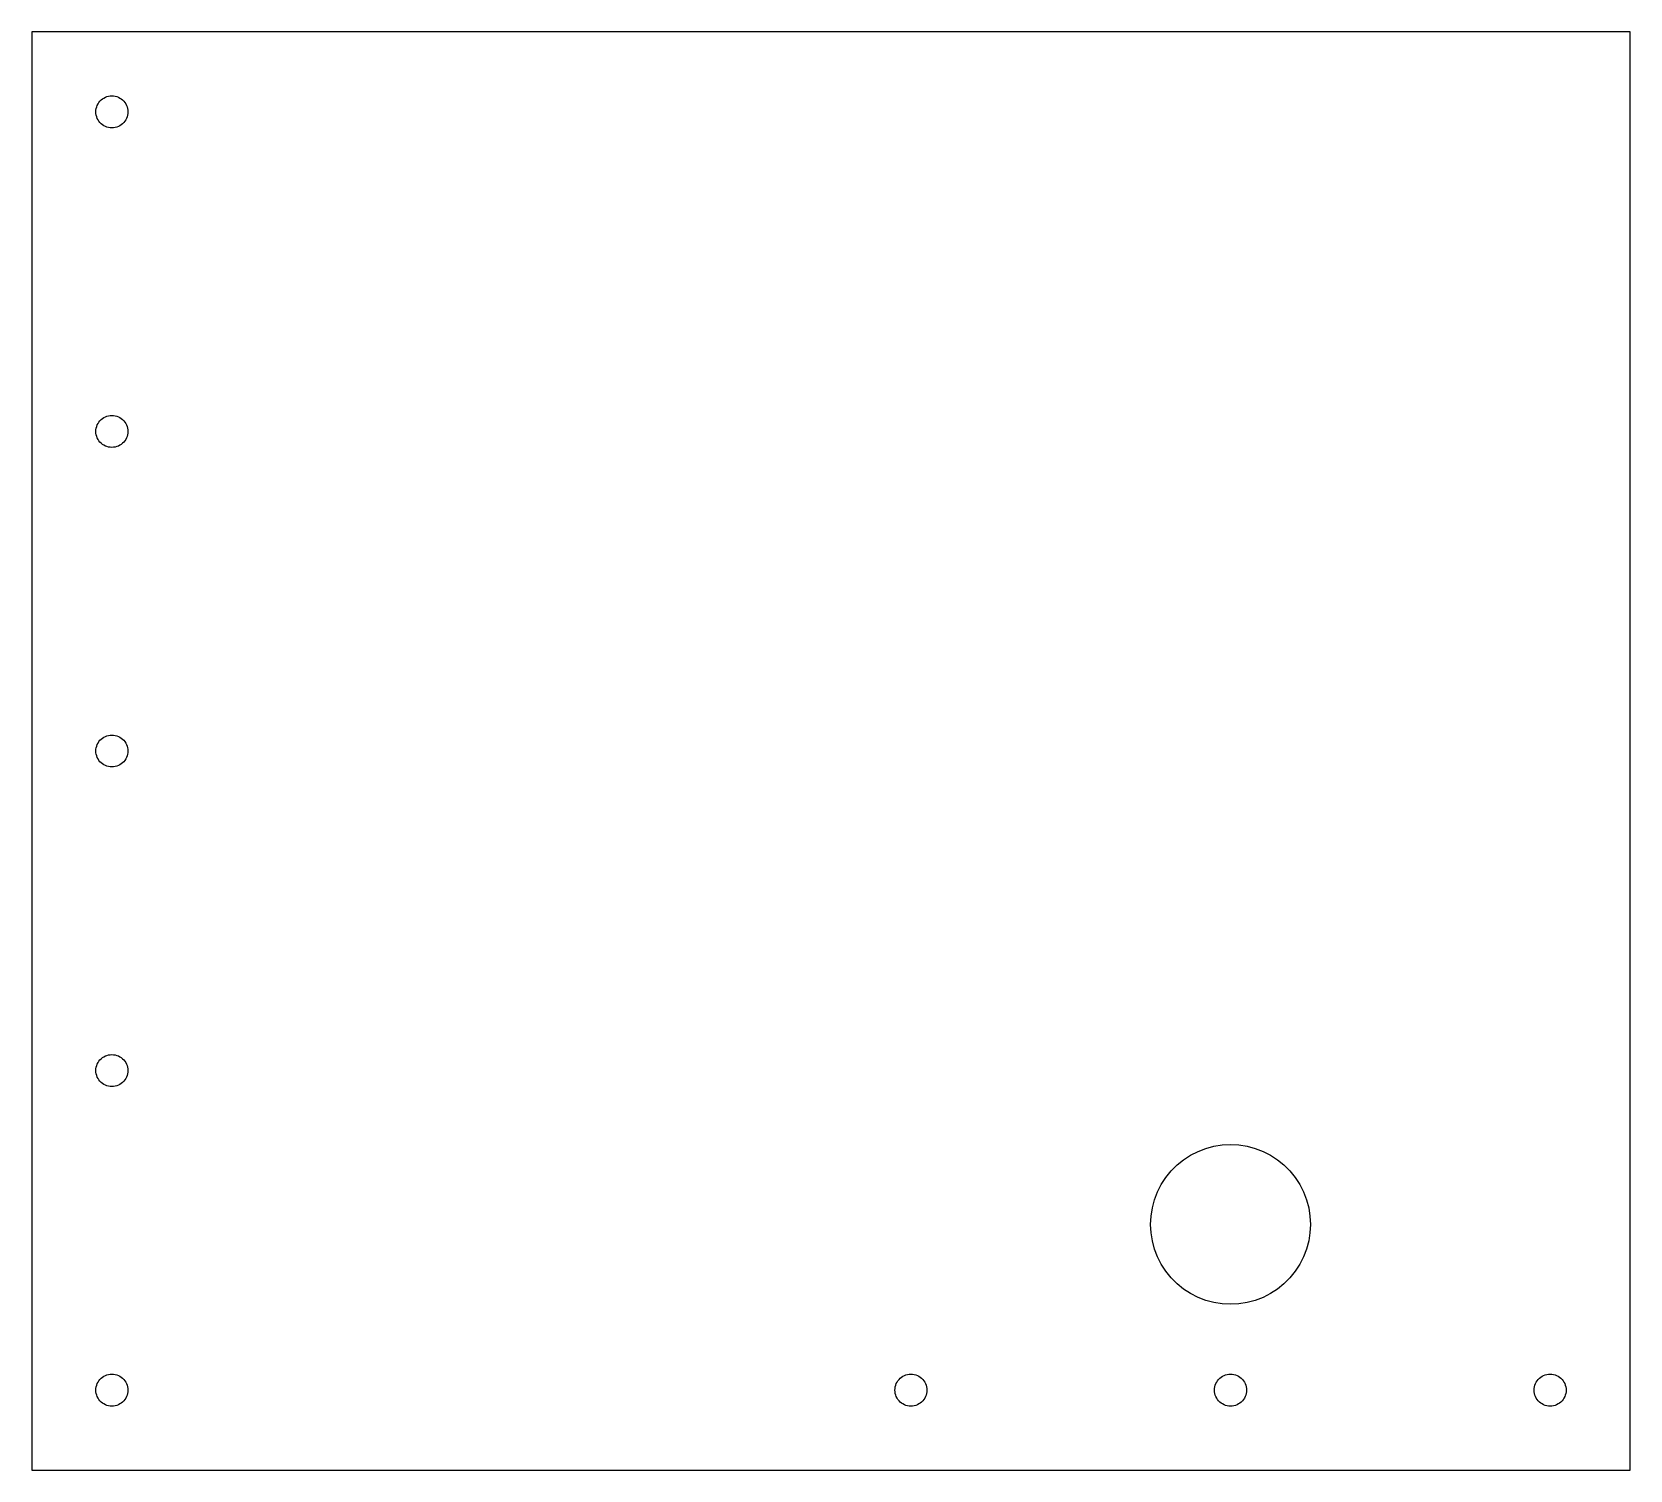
# Model space of a CAD drawing. Extents: x -200 to 200, y -180 to 180.
import ezdxf

# ---------------------------------------------------------------- set-up
doc = ezdxf.new("R2010")
doc.units = 0
doc.layers.get('0').update_dxf_attribs({"linetype": 'CONTINUOUS'})

msp = doc.modelspace()

# ---------------------------------------------------------------- linework, layer by layer
for points in [[(200, 180), (-200, 180), (-200, -180), (200, -180)], [(-180.418, 156.022), (-180.832, 156.087), (-181.236, 156.196), (-181.627, 156.346), (-182, 156.536), (-182.351, 156.764), (-182.677, 157.027), (-182.973, 157.323), (-183.236, 157.649), (-183.464, 158), (-183.654, 158.373), (-183.804, 158.764), (-183.913, 159.168), (-183.978, 159.582), (-184, 160), (-183.978, 160.418), (-183.913, 160.832), (-183.804, 161.236), (-183.654, 161.627), (-183.464, 162), (-183.236, 162.351), (-182.973, 162.677), (-182.677, 162.973), (-182.351, 163.236), (-182, 163.464), (-181.627, 163.654), (-181.236, 163.804), (-180.832, 163.913), (-180.418, 163.978), (-180, 164), (-179.582, 163.978), (-179.168, 163.913), (-178.764, 163.804), (-178.373, 163.654), (-178, 163.464), (-177.649, 163.236), (-177.323, 162.973), (-177.027, 162.677), (-176.764, 162.351), (-176.536, 162), (-176.346, 161.627), (-176.196, 161.236), (-176.087, 160.832), (-176.022, 160.418), (-176, 160), (-176.022, 159.582), (-176.087, 159.168), (-176.196, 158.764), (-176.346, 158.373), (-176.536, 158), (-176.764, 157.649), (-177.027, 157.323), (-177.323, 157.027), (-177.649, 156.764), (-178, 156.536), (-178.373, 156.346), (-178.764, 156.196), (-179.168, 156.087), (-179.582, 156.022), (-180, 156)], [(-180.418, 76.0219), (-180.832, 76.0874), (-181.236, 76.1958), (-181.627, 76.3458), (-182, 76.5359), (-182.351, 76.7639), (-182.677, 77.0274), (-182.973, 77.3235), (-183.236, 77.6489), (-183.464, 78), (-183.654, 78.3731), (-183.804, 78.7639), (-183.913, 79.1684), (-183.978, 79.5819), (-184, 80), (-183.978, 80.4181), (-183.913, 80.8316), (-183.804, 81.2361), (-183.654, 81.6269), (-183.464, 82), (-183.236, 82.3511), (-182.973, 82.6765), (-182.677, 82.9726), (-182.351, 83.2361), (-182, 83.4641), (-181.627, 83.6542), (-181.236, 83.8042), (-180.832, 83.9126), (-180.418, 83.9781), (-180, 84), (-179.582, 83.9781), (-179.168, 83.9126), (-178.764, 83.8042), (-178.373, 83.6542), (-178, 83.4641), (-177.649, 83.2361), (-177.323, 82.9726), (-177.027, 82.6765), (-176.764, 82.3511), (-176.536, 82), (-176.346, 81.6269), (-176.196, 81.2361), (-176.087, 80.8316), (-176.022, 80.4181), (-176, 80), (-176.022, 79.5819), (-176.087, 79.1684), (-176.196, 78.7639), (-176.346, 78.3731), (-176.536, 78), (-176.764, 77.6489), (-177.027, 77.3235), (-177.323, 77.0274), (-177.649, 76.7639), (-178, 76.5359), (-178.373, 76.3458), (-178.764, 76.1958), (-179.168, 76.0874), (-179.582, 76.0219), (-180, 76)], [(-180.418, -3.97809), (-180.832, -3.91259), (-181.236, -3.80423), (-181.627, -3.65418), (-182, -3.4641), (-182.351, -3.23607), (-182.677, -2.97258), (-182.973, -2.67652), (-183.236, -2.35114), (-183.464, -2), (-183.654, -1.62695), (-183.804, -1.23607), (-183.913, -0.83165), (-183.978, -0.41811), (-184, 0), (-183.978, 0.41811), (-183.913, 0.83165), (-183.804, 1.23607), (-183.654, 1.62695), (-183.464, 2), (-183.236, 2.35114), (-182.973, 2.67652), (-182.677, 2.97258), (-182.351, 3.23607), (-182, 3.4641), (-181.627, 3.65418), (-181.236, 3.80423), (-180.832, 3.91259), (-180.418, 3.97809), (-180, 4), (-179.582, 3.97809), (-179.168, 3.91259), (-178.764, 3.80423), (-178.373, 3.65418), (-178, 3.4641), (-177.649, 3.23607), (-177.323, 2.97258), (-177.027, 2.67652), (-176.764, 2.35114), (-176.536, 2), (-176.346, 1.62695), (-176.196, 1.23607), (-176.087, 0.83165), (-176.022, 0.41811), (-176, 0), (-176.022, -0.41811), (-176.087, -0.83165), (-176.196, -1.23607), (-176.346, -1.62695), (-176.536, -2), (-176.764, -2.35114), (-177.027, -2.67652), (-177.323, -2.97258), (-177.649, -3.23607), (-178, -3.4641), (-178.373, -3.65418), (-178.764, -3.80423), (-179.168, -3.91259), (-179.582, -3.97809), (-180, -4)], [(-180.418, -83.9781), (-180.832, -83.9126), (-181.236, -83.8042), (-181.627, -83.6542), (-182, -83.4641), (-182.351, -83.2361), (-182.677, -82.9726), (-182.973, -82.6765), (-183.236, -82.3511), (-183.464, -82), (-183.654, -81.6269), (-183.804, -81.2361), (-183.913, -80.8316), (-183.978, -80.4181), (-184, -80), (-183.978, -79.5819), (-183.913, -79.1684), (-183.804, -78.7639), (-183.654, -78.3731), (-183.464, -78), (-183.236, -77.6489), (-182.973, -77.3235), (-182.677, -77.0274), (-182.351, -76.7639), (-182, -76.5359), (-181.627, -76.3458), (-181.236, -76.1958), (-180.832, -76.0874), (-180.418, -76.0219), (-180, -76), (-179.582, -76.0219), (-179.168, -76.0874), (-178.764, -76.1958), (-178.373, -76.3458), (-178, -76.5359), (-177.649, -76.7639), (-177.323, -77.0274), (-177.027, -77.3235), (-176.764, -77.6489), (-176.536, -78), (-176.346, -78.3731), (-176.196, -78.7639), (-176.087, -79.1684), (-176.022, -79.5819), (-176, -80), (-176.022, -80.4181), (-176.087, -80.8316), (-176.196, -81.2361), (-176.346, -81.6269), (-176.536, -82), (-176.764, -82.3511), (-177.027, -82.6765), (-177.323, -82.9726), (-177.649, -83.2361), (-178, -83.4641), (-178.373, -83.6542), (-178.764, -83.8042), (-179.168, -83.9126), (-179.582, -83.9781), (-180, -84)], [(97.9094, -138.39), (95.8418, -138.063), (93.8197, -137.521), (91.8653, -136.771), (90, -135.821), (88.2443, -134.68), (86.6174, -133.363), (85.1371, -131.883), (83.8197, -130.256), (82.6795, -128.5), (81.7291, -126.635), (80.9789, -124.68), (80.437, -122.658), (80.1096, -120.591), (80, -118.5), (80.1096, -116.409), (80.437, -114.342), (80.9789, -112.32), (81.7291, -110.365), (82.6795, -108.5), (83.8197, -106.744), (85.1371, -105.117), (86.6174, -103.637), (88.2443, -102.32), (90, -101.179), (91.8653, -100.229), (93.8197, -99.4789), (95.8418, -98.937), (97.9094, -98.6096), (100, -98.5), (102.091, -98.6096), (104.158, -98.937), (106.18, -99.4789), (108.135, -100.229), (110, -101.179), (111.756, -102.32), (113.383, -103.637), (114.863, -105.117), (116.18, -106.744), (117.321, -108.5), (118.271, -110.365), (119.021, -112.32), (119.563, -114.342), (119.89, -116.409), (120, -118.5), (119.89, -120.591), (119.563, -122.658), (119.021, -124.68), (118.271, -126.635), (117.321, -128.5), (116.18, -130.256), (114.863, -131.883), (113.383, -133.363), (111.756, -134.68), (110, -135.821), (108.135, -136.771), (106.18, -137.521), (104.158, -138.063), (102.091, -138.39), (100, -138.5)], [(-180.418, -163.978), (-180.832, -163.913), (-181.236, -163.804), (-181.627, -163.654), (-182, -163.464), (-182.351, -163.236), (-182.677, -162.973), (-182.973, -162.677), (-183.236, -162.351), (-183.464, -162), (-183.654, -161.627), (-183.804, -161.236), (-183.913, -160.832), (-183.978, -160.418), (-184, -160), (-183.978, -159.582), (-183.913, -159.168), (-183.804, -158.764), (-183.654, -158.373), (-183.464, -158), (-183.236, -157.649), (-182.973, -157.323), (-182.677, -157.027), (-182.351, -156.764), (-182, -156.536), (-181.627, -156.346), (-181.236, -156.196), (-180.832, -156.087), (-180.418, -156.022), (-180, -156), (-179.582, -156.022), (-179.168, -156.087), (-178.764, -156.196), (-178.373, -156.346), (-178, -156.536), (-177.649, -156.764), (-177.323, -157.027), (-177.027, -157.323), (-176.764, -157.649), (-176.536, -158), (-176.346, -158.373), (-176.196, -158.764), (-176.087, -159.168), (-176.022, -159.582), (-176, -160), (-176.022, -160.418), (-176.087, -160.832), (-176.196, -161.236), (-176.346, -161.627), (-176.536, -162), (-176.764, -162.351), (-177.027, -162.677), (-177.323, -162.973), (-177.649, -163.236), (-178, -163.464), (-178.373, -163.654), (-178.764, -163.804), (-179.168, -163.913), (-179.582, -163.978), (-180, -164)], [(19.5819, -163.978), (19.1684, -163.913), (18.7639, -163.804), (18.3731, -163.654), (18, -163.464), (17.6489, -163.236), (17.3235, -162.973), (17.0274, -162.677), (16.7639, -162.351), (16.5359, -162), (16.3458, -161.627), (16.1958, -161.236), (16.0874, -160.832), (16.0219, -160.418), (16, -160), (16.0219, -159.582), (16.0874, -159.168), (16.1958, -158.764), (16.3458, -158.373), (16.5359, -158), (16.7639, -157.649), (17.0274, -157.323), (17.3235, -157.027), (17.6489, -156.764), (18, -156.536), (18.3731, -156.346), (18.7639, -156.196), (19.1684, -156.087), (19.5819, -156.022), (20, -156), (20.4181, -156.022), (20.8316, -156.087), (21.2361, -156.196), (21.6269, -156.346), (22, -156.536), (22.3511, -156.764), (22.6765, -157.027), (22.9726, -157.323), (23.2361, -157.649), (23.4641, -158), (23.6542, -158.373), (23.8042, -158.764), (23.9126, -159.168), (23.9781, -159.582), (24, -160), (23.9781, -160.418), (23.9126, -160.832), (23.8042, -161.236), (23.6542, -161.627), (23.4641, -162), (23.2361, -162.351), (22.9726, -162.677), (22.6765, -162.973), (22.3511, -163.236), (22, -163.464), (21.6269, -163.654), (21.2361, -163.804), (20.8316, -163.913), (20.4181, -163.978), (20, -164)], [(99.5819, -163.978), (99.1684, -163.913), (98.7639, -163.804), (98.3731, -163.654), (98, -163.464), (97.6489, -163.236), (97.3235, -162.973), (97.0274, -162.677), (96.7639, -162.351), (96.5359, -162), (96.3458, -161.627), (96.1958, -161.236), (96.0874, -160.832), (96.0219, -160.418), (96, -160), (96.0219, -159.582), (96.0874, -159.168), (96.1958, -158.764), (96.3458, -158.373), (96.5359, -158), (96.7639, -157.649), (97.0274, -157.323), (97.3235, -157.027), (97.6489, -156.764), (98, -156.536), (98.3731, -156.346), (98.7639, -156.196), (99.1684, -156.087), (99.5819, -156.022), (100, -156), (100.418, -156.022), (100.832, -156.087), (101.236, -156.196), (101.627, -156.346), (102, -156.536), (102.351, -156.764), (102.677, -157.027), (102.973, -157.323), (103.236, -157.649), (103.464, -158), (103.654, -158.373), (103.804, -158.764), (103.913, -159.168), (103.978, -159.582), (104, -160), (103.978, -160.418), (103.913, -160.832), (103.804, -161.236), (103.654, -161.627), (103.464, -162), (103.236, -162.351), (102.973, -162.677), (102.677, -162.973), (102.351, -163.236), (102, -163.464), (101.627, -163.654), (101.236, -163.804), (100.832, -163.913), (100.418, -163.978), (100, -164)], [(179.582, -163.978), (179.168, -163.913), (178.764, -163.804), (178.373, -163.654), (178, -163.464), (177.649, -163.236), (177.323, -162.973), (177.027, -162.677), (176.764, -162.351), (176.536, -162), (176.346, -161.627), (176.196, -161.236), (176.087, -160.832), (176.022, -160.418), (176, -160), (176.022, -159.582), (176.087, -159.168), (176.196, -158.764), (176.346, -158.373), (176.536, -158), (176.764, -157.649), (177.027, -157.323), (177.323, -157.027), (177.649, -156.764), (178, -156.536), (178.373, -156.346), (178.764, -156.196), (179.168, -156.087), (179.582, -156.022), (180, -156), (180.418, -156.022), (180.832, -156.087), (181.236, -156.196), (181.627, -156.346), (182, -156.536), (182.351, -156.764), (182.677, -157.027), (182.973, -157.323), (183.236, -157.649), (183.464, -158), (183.654, -158.373), (183.804, -158.764), (183.913, -159.168), (183.978, -159.582), (184, -160), (183.978, -160.418), (183.913, -160.832), (183.804, -161.236), (183.654, -161.627), (183.464, -162), (183.236, -162.351), (182.973, -162.677), (182.677, -162.973), (182.351, -163.236), (182, -163.464), (181.627, -163.654), (181.236, -163.804), (180.832, -163.913), (180.418, -163.978), (180, -164)]]:
    msp.add_lwpolyline(points, close=True)

doc.saveas('drawing.dxf')
